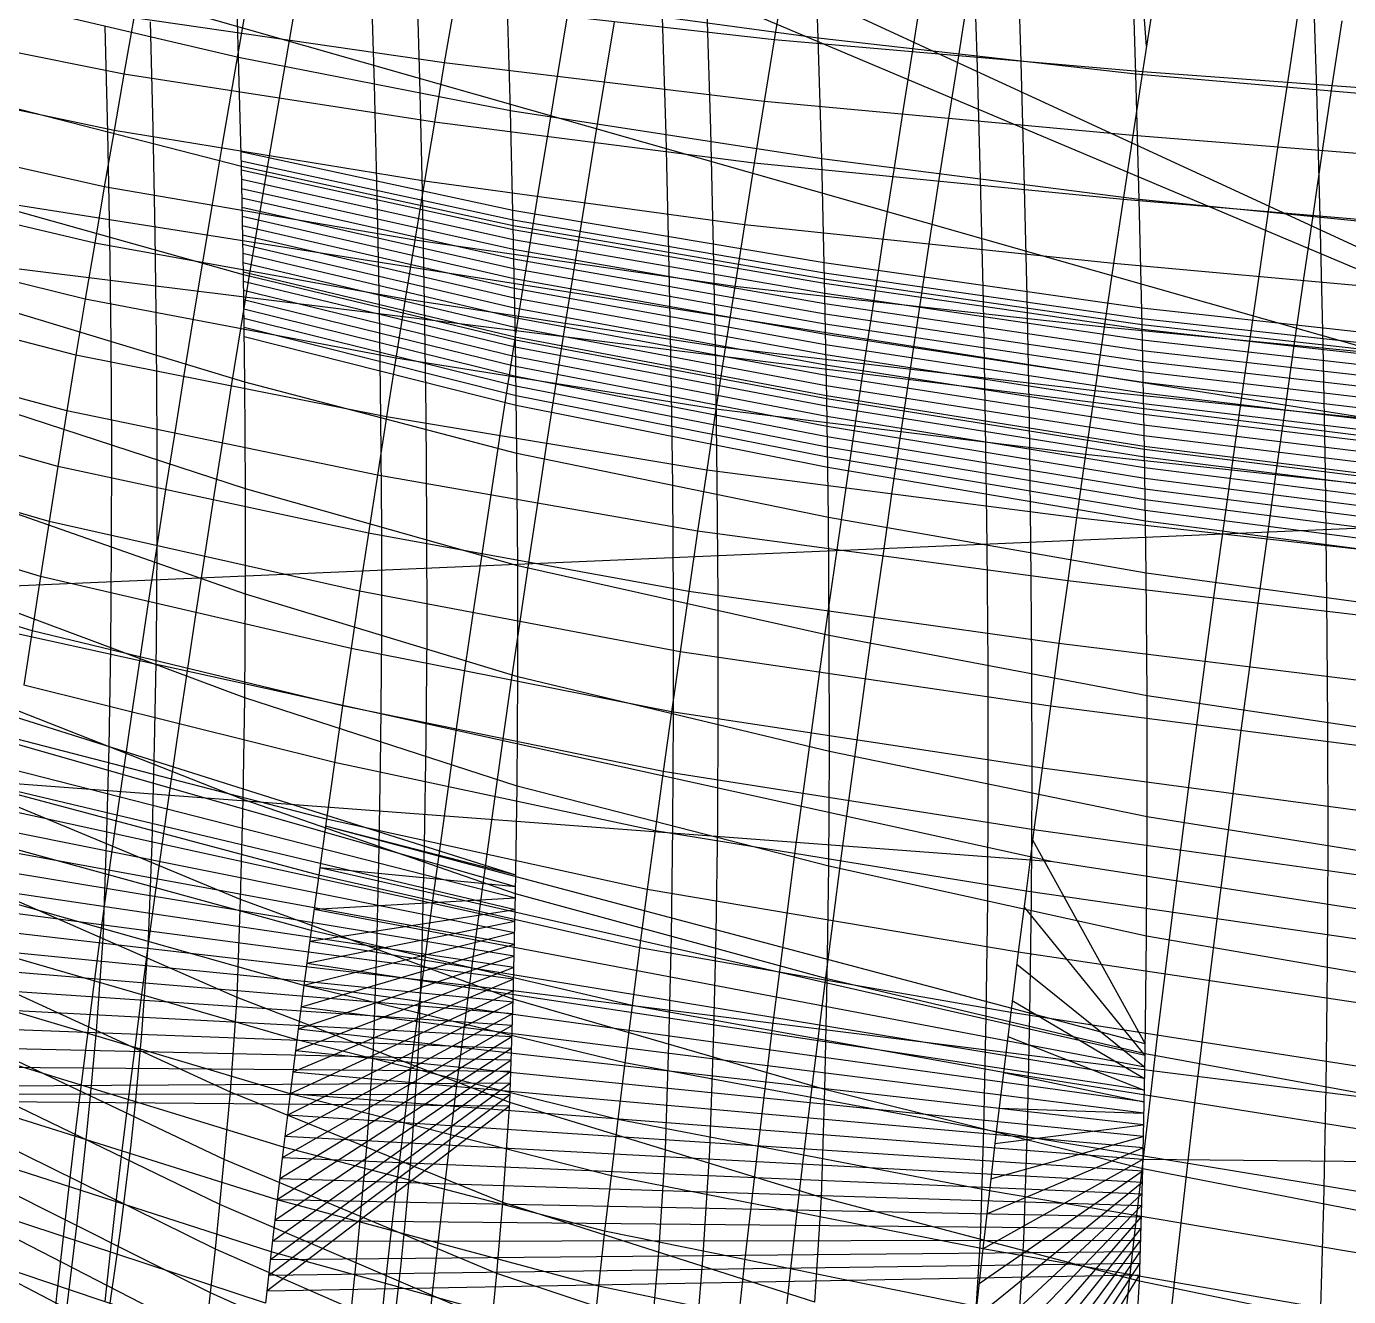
# Model space of a CAD drawing. Extents: x -530 to 530, y -2 to 255.
# Drawn here: x -463.1 to -403.9, y 117 to 173.8 of the extents above; entities that cross this region are included whole.
import ezdxf

# ---------------------------------------------------------------- set-up
doc = ezdxf.new("R2010")
doc.units = 0
doc.header["$MEASUREMENT"] = 0
doc.layers.add('default', color=7, linetype='Continuous')

msp = doc.modelspace()

# ---------------------------------------------------------------- linework, layer by layer
at = {"layer": 'default', "color": 8, "linetype": 'Continuous'}
for p, q in [((-378.597, 152.404, 428.049), (-520.613, 217.998, 317.927)), ((-378.597, 152.404, 428.049), (-507.502, 206.821, 289.104)), ((-378.597, 152.404, 428.049), (-523.575, 193.719, 319.002)), ((-378.597, 152.404, 428.049), (-507.12, 172.676, 291.938)), ((-378.597, 152.404, 428.049), (-526.377, 170.753, 320.019)), ((-378.597, 152.404, 428.049), (-511.91, 146.688, 292.165)), ((-417.13, 136.417, 292.854), (-485.35, 151.433, 252.334)), ((-417.13, 136.417, 292.854), (-465.454, 140.056, 224.606)), ((-273.215, 114.128, 431.391), (-417.13, 136.417, 292.854)), ((-378.373, 122.759, 260.312), (-441.275, 130.653, 196.394)), ((-378.373, 122.759, 260.312), (-413.104, 123.106, 168.603))]:
    msp.add_line(p, q, dxfattribs=at)
at = {"layer": 'default', "color": 4, "linetype": 'Continuous'}
for p, q in [((-412.94, 172.903, 133.088), (-413.869, 184.599, 162.963)), ((-418.569, 172.729, 173.582), (-418.746, 178.243, 172.97)), ((-445.46, 171.427, 202.183), (-445.608, 176.455, 201.664)), ((-452.957, 176.279, 168.774), (-453.411, 173.686, 168.563)), ((-422.92, 175.825, 138.151), (-423.369, 173.012, 137.875)), ((-438.819, 174.527, 153.071), (-439.271, 171.817, 152.83)), ((-406.144, 174.581, 123.632), (-406.583, 171.67, 123.326)), ((-457.391, 169.253, 216.811), (-457.508, 173.997, 216.348)), ((-432.444, 169.178, 188.094), (-432.596, 174.463, 187.538)), ((-453.411, 173.686, 168.563), (-453.86, 171.093, 168.357)), ((-423.369, 173.012, 137.875), (-423.815, 170.196, 137.603)), ((-418.415, 167.21, 174.172), (-418.569, 172.729, 173.582)), ((-439.271, 171.817, 152.83), (-439.717, 169.107, 152.594)), ((-406.583, 171.67, 123.326), (-407.019, 168.757, 123.024)), ((-453.86, 171.093, 168.357), (-454.303, 168.501, 168.156)), ((-445.337, 166.406, 202.681), (-445.46, 171.427, 202.183)), ((-423.815, 170.196, 137.603), (-424.256, 167.379, 137.338)), ((-457.303, 164.529, 217.25), (-457.391, 169.253, 216.811)), ((-439.717, 169.107, 152.594), (-440.159, 166.398, 152.363)), ((-432.316, 163.901, 188.627), (-432.444, 169.178, 188.094)), ((-407.019, 168.757, 123.024), (-407.45, 165.843, 122.729)), ((-454.303, 168.501, 168.156), (-454.741, 165.914, 167.959)), ((-424.256, 167.379, 137.338), (-424.691, 164.565, 137.077)), ((-418.286, 161.7, 174.736), (-418.415, 167.21, 174.172)), ((-445.242, 161.407, 203.154), (-445.337, 166.406, 202.681)), ((-440.159, 166.398, 152.363), (-440.595, 163.694, 152.138)), ((-454.741, 165.914, 167.959), (-455.172, 163.33, 167.768)), ((-407.45, 165.843, 122.729), (-407.875, 162.931, 122.44)), ((-427.366, 163.207, 179.852), (-441.294, 165.557, 193.63)), ((-427.358, 162.75, 179.895), (-441.287, 165.121, 193.671)), ((-457.242, 159.839, 217.666), (-457.303, 164.529, 217.25)), ((-427.35, 162.293, 179.939), (-441.279, 164.684, 193.712)), ((-424.691, 164.565, 137.077), (-425.121, 161.755, 136.823)), ((-427.342, 161.835, 179.983), (-441.271, 164.247, 193.753)), ((-432.217, 158.648, 189.131), (-432.316, 163.901, 188.627)), ((-455.172, 163.33, 167.768), (-455.597, 160.752, 167.582)), ((-427.334, 161.378, 180.026), (-441.263, 163.811, 193.794)), ((-427.326, 160.92, 180.07), (-441.256, 163.374, 193.835)), ((-440.595, 163.694, 152.138), (-441.023, 160.994, 151.919)), ((-427.318, 160.463, 180.113), (-441.248, 162.937, 193.876)), ((-407.875, 162.931, 122.44), (-408.295, 160.024, 122.157)), ((-427.31, 160.005, 180.157), (-441.24, 162.501, 193.917)), ((-427.302, 159.548, 180.201), (-441.232, 162.064, 193.958)), ((-427.294, 159.091, 180.244), (-441.225, 161.628, 193.999)), ((-425.121, 161.755, 136.823), (-425.544, 158.948, 136.576)), ((-418.184, 156.214, 175.27), (-418.286, 161.7, 174.736)), ((-445.176, 156.445, 203.6), (-445.242, 161.407, 203.154)), ((-441.023, 160.994, 151.919), (-441.447, 158.299, 151.705)), ((-427.286, 158.633, 180.288), (-441.217, 161.191, 194.041)), ((-396.966, 159.403, 152.696), (-413.154, 161.187, 165.556)), ((-455.597, 160.752, 167.582), (-456.015, 158.183, 167.402)), ((-427.279, 158.176, 180.332), (-441.209, 160.754, 194.082)), ((-427.271, 157.718, 180.375), (-441.201, 160.318, 194.123)), ((-396.958, 158.91, 152.744), (-413.146, 160.711, 165.602)), ((-457.206, 155.192, 218.06), (-457.242, 159.839, 217.666)), ((-427.263, 157.261, 180.419), (-441.194, 159.881, 194.164)), ((-396.95, 158.416, 152.792), (-413.138, 160.235, 165.648)), ((-396.942, 157.923, 152.84), (-413.13, 159.759, 165.694)), ((-408.295, 160.024, 122.157), (-408.708, 157.121, 121.881)), ((-427.255, 156.803, 180.462), (-441.186, 159.444, 194.205)), ((-396.934, 157.43, 152.888), (-413.122, 159.282, 165.74)), ((-427.247, 156.346, 180.506), (-441.178, 159.008, 194.246)), ((-427.239, 155.889, 180.55), (-441.171, 158.571, 194.287)), ((-432.148, 153.432, 189.606), (-432.217, 158.648, 189.131)), ((-425.544, 158.948, 136.576), (-425.961, 156.148, 136.334)), ((-396.926, 156.937, 152.936), (-413.114, 158.806, 165.786)), ((-456.015, 158.183, 167.402), (-456.426, 155.623, 167.228)), ((-441.447, 158.299, 151.705), (-441.863, 155.614, 151.498)), ((-427.231, 155.431, 180.593), (-441.163, 158.135, 194.328)), ((-396.918, 156.443, 152.984), (-413.105, 158.33, 165.832)), ((-427.223, 154.974, 180.637), (-441.155, 157.698, 194.369)), ((-396.91, 155.95, 153.032), (-413.097, 157.853, 165.878)), ((-396.902, 155.457, 153.081), (-413.089, 157.377, 165.924)), ((-427.215, 154.516, 180.68), (-441.147, 157.261, 194.41)), ((-427.207, 154.059, 180.724), (-441.14, 156.825, 194.451)), ((-396.894, 154.963, 153.129), (-413.081, 156.901, 165.97)), ((-408.708, 157.121, 121.881), (-409.116, 154.224, 121.612)), ((-445.141, 151.527, 204.016), (-445.176, 156.445, 203.6)), ((-418.113, 150.766, 175.771), (-418.184, 156.214, 175.27)), ((-396.886, 154.47, 153.177), (-413.073, 156.424, 166.016)), ((-456.426, 155.623, 167.228), (-456.83, 153.073, 167.06)), ((-441.863, 155.614, 151.498), (-442.272, 152.938, 151.297)), ((-425.961, 156.148, 136.334), (-426.372, 153.358, 136.1)), ((-396.878, 153.977, 153.225), (-413.065, 155.948, 166.062)), ((-457.209, 150.599, 218.419), (-457.206, 155.192, 218.06)), ((-396.87, 153.483, 153.273), (-413.057, 155.472, 166.108)), ((-396.862, 152.99, 153.321), (-413.049, 154.995, 166.153)), ((-396.854, 152.497, 153.369), (-413.041, 154.519, 166.199)), ((-396.846, 152.003, 153.417), (-413.033, 154.043, 166.245)), ((-409.116, 154.224, 121.612), (-409.517, 151.338, 121.35)), ((-432.109, 148.263, 190.049), (-432.148, 153.432, 189.606)), ((-426.372, 153.358, 136.1), (-426.775, 150.578, 135.872)), ((-396.838, 151.51, 153.465), (-413.025, 153.567, 166.291)), ((-456.83, 153.073, 167.06), (-457.225, 150.536, 166.898)), ((-442.272, 152.938, 151.297), (-442.674, 150.273, 151.103)), ((-396.83, 151.017, 153.513), (-413.017, 153.09, 166.337)), ((-396.822, 150.524, 153.562), (-413.008, 152.614, 166.383)), ((-396.814, 150.03, 153.61), (-413, 152.138, 166.429)), ((-445.134, 146.667, 204.405), (-445.141, 151.527, 204.016)), ((-396.806, 149.537, 153.658), (-412.992, 151.661, 166.475)), ((-409.517, 151.338, 121.35), (-409.911, 148.462, 121.096)), ((-457.225, 150.536, 166.898), (-457.613, 148.014, 166.743)), ((-457.247, 146.072, 218.747), (-457.209, 150.599, 218.419)), ((-442.674, 150.273, 151.103), (-443.067, 147.622, 150.916)), ((-426.775, 150.578, 135.872), (-427.172, 147.808, 135.652)), ((-418.072, 145.368, 176.237), (-418.113, 150.766, 175.771)), ((-457.613, 148.014, 166.743), (-457.992, 145.503, 166.594)), ((-432.105, 143.154, 190.455), (-432.109, 148.263, 190.049)), ((-409.911, 148.462, 121.096), (-410.299, 145.596, 120.85)), ((-443.067, 147.622, 150.916), (-443.453, 144.986, 150.736)), ((-427.172, 147.808, 135.652), (-427.559, 145.054, 135.44)), ((-445.17, 141.875, 204.754), (-445.134, 146.667, 204.405)), ((-457.322, 141.618, 219.041), (-457.247, 146.072, 218.747)), ((-410.299, 145.596, 120.85), (-410.677, 142.747, 120.613)), ((-457.992, 145.503, 166.594), (-458.36, 143.01, 166.453)), ((-443.453, 144.986, 150.736), (-443.83, 142.362, 150.563)), ((-427.559, 145.054, 135.44), (-427.94, 142.314, 135.235)), ((-418.066, 140.033, 176.664), (-418.072, 145.368, 176.237)), ((-458.36, 143.01, 166.453), (-458.719, 140.535, 166.319)), ((-432.131, 138.118, 190.828), (-432.105, 143.154, 190.455)), ((-410.677, 142.747, 120.613), (-411.049, 139.913, 120.383)), ((-443.83, 142.362, 150.563), (-444.196, 139.756, 150.399)), ((-427.94, 142.314, 135.235), (-428.312, 139.588, 135.038)), ((-457.436, 137.247, 219.299), (-457.322, 141.618, 219.041)), ((-445.242, 137.162, 205.064), (-445.17, 141.875, 204.754)), ((-458.719, 140.535, 166.319), (-459.07, 138.081, 166.192)), ((-444.196, 139.756, 150.399), (-444.554, 137.17, 150.243)), ((-418.096, 134.773, 177.048), (-418.066, 140.033, 176.664)), ((-411.049, 139.913, 120.383), (-411.412, 137.093, 120.162)), ((-428.312, 139.588, 135.038), (-428.673, 136.881, 134.851)), ((-459.07, 138.081, 166.192), (-459.41, 135.644, 166.074)), ((-441.161, 135.824, 196.086), (-449.679, 138.015, 160.43)), ((-432.202, 133.164, 191.154), (-432.131, 138.118, 190.828)), ((-457.602, 132.93, 219.535), (-457.436, 137.247, 219.299)), ((-418.039, 137.398, 129.963), (-413.001, 128.277, 168.304)), ((-445.354, 132.536, 205.336), (-445.242, 137.162, 205.064)), ((-444.554, 137.17, 150.243), (-444.902, 134.605, 150.095)), ((-428.673, 136.881, 134.851), (-429.025, 134.194, 134.672)), ((-411.412, 137.093, 120.162), (-411.765, 134.292, 119.952)), ((-441.169, 135.307, 196.12), (-449.935, 136.149, 160.331)), ((-459.41, 135.644, 166.074), (-459.739, 133.229, 165.963)), ((-441.178, 134.79, 196.152), (-450.191, 134.282, 160.232)), ((-444.902, 134.605, 150.095), (-445.24, 132.059, 149.955)), ((-418.425, 134.386, 129.751), (-413.014, 127.76, 168.332)), ((-418.158, 129.599, 177.393), (-418.096, 134.773, 177.048)), ((-411.765, 134.292, 119.952), (-412.11, 131.513, 119.751)), ((-441.202, 133.756, 196.213), (-450.515, 131.873, 160.111)), ((-441.19, 134.273, 196.183), (-450.384, 132.857, 160.159)), ((-429.025, 134.194, 134.672), (-429.369, 131.529, 134.502)), ((-459.739, 133.229, 165.963), (-460.058, 130.836, 165.86)), ((-441.215, 133.239, 196.243), (-450.645, 130.889, 160.063)), ((-432.312, 128.301, 191.437), (-432.202, 133.164, 191.154)), ((-457.898, 128.725, 219.624), (-457.602, 132.93, 219.535)), ((-441.227, 132.722, 196.273), (-450.772, 129.915, 160.018)), ((-445.522, 127.968, 205.581), (-445.354, 132.536, 205.336)), ((-441.239, 132.205, 196.303), (-450.898, 128.941, 159.974)), ((-445.24, 132.059, 149.955), (-445.568, 129.535, 149.824)), ((-441.251, 131.687, 196.334), (-451.022, 127.972, 159.931)), ((-429.369, 131.529, 134.502), (-429.703, 128.883, 134.342)), ((-418.75, 131.837, 129.574), (-413.026, 127.243, 168.359)), ((-412.11, 131.513, 119.751), (-412.445, 128.756, 119.559)), ((-460.058, 130.836, 165.86), (-460.364, 128.467, 165.766)), ((-441.263, 131.17, 196.364), (-451.143, 127.008, 159.891)), ((-441.275, 130.653, 196.394), (-451.265, 126.044, 159.85)), ((-418.953, 130.217, 129.466), (-413.039, 126.726, 168.387)), ((-441.305, 129.619, 196.449), (-451.498, 124.136, 159.776)), ((-441.288, 130.136, 196.423), (-451.381, 125.09, 159.813)), ((-418.266, 124.52, 177.685), (-418.158, 129.599, 177.393)), ((-441.322, 129.103, 196.475), (-451.612, 123.187, 159.741)), ((-445.568, 129.535, 149.824), (-445.885, 127.035, 149.702)), ((-460.364, 128.467, 165.766), (-460.658, 126.123, 165.681)), ((-458.171, 125.76, 219.637), (-457.898, 128.725, 219.624)), ((-441.339, 128.586, 196.501), (-451.724, 122.245, 159.708)), ((-429.703, 128.883, 134.342), (-430.025, 126.26, 134.191)), ((-419.151, 128.604, 129.363), (-413.051, 126.209, 168.414)), ((-412.445, 128.756, 119.559), (-412.771, 126.019, 119.377)), ((-441.356, 128.069, 196.527), (-451.837, 121.302, 159.674)), ((-445.821, 123.519, 205.664), (-445.522, 127.968, 205.581)), ((-432.479, 123.5, 191.69), (-432.312, 128.301, 191.437)), ((-441.373, 127.552, 196.553), (-451.943, 120.371, 159.645)), ((-441.39, 127.035, 196.579), (-452.05, 119.439, 159.616)), ((-445.885, 127.035, 149.702), (-446.19, 124.559, 149.59)), ((-419.348, 126.996, 129.261), (-413.064, 125.692, 168.442)), ((-460.658, 126.123, 165.681), (-460.942, 123.806, 165.605)), ((-441.424, 126.001, 196.63), (-452.22, 117.917, 159.573)), ((-441.407, 126.518, 196.604), (-452.143, 118.621, 159.592)), ((-430.025, 126.26, 134.191), (-430.338, 123.663, 134.05)), ((-412.771, 126.019, 119.377), (-413.086, 123.306, 119.206)), ((-458.379, 123.783, 219.635), (-458.171, 125.76, 219.637)), ((-441.447, 125.485, 196.651), (-452.298, 117.213, 159.554)), ((-419.538, 125.402, 129.166), (-413.076, 125.175, 168.469)), ((-446.19, 124.559, 149.59), (-446.482, 122.11, 149.488)), ((-419.727, 123.814, 129.072), (-413.089, 124.658, 168.497)), ((-418.433, 119.506, 177.943), (-418.266, 124.52, 177.685)), ((-460.942, 123.806, 165.605), (-461.212, 121.513, 165.538)), ((-458.615, 121.832, 219.609), (-458.379, 123.783, 219.635)), ((-430.338, 123.663, 134.05), (-430.639, 121.091, 133.919)), ((-419.911, 122.236, 128.983), (-413.101, 124.141, 168.524)), ((-446.096, 120.381, 205.667), (-445.821, 123.519, 205.664)), ((-432.776, 118.824, 191.766), (-432.479, 123.5, 191.69)), ((-420.267, 119.108, 128.815), (-413.126, 123.107, 168.579)), ((-420.09, 120.67, 128.898), (-413.114, 123.624, 168.552)), ((-413.086, 123.306, 119.206), (-413.392, 120.62, 119.046)), ((-420.437, 117.563, 128.739), (-413.139, 122.59, 168.607)), ((-446.482, 122.11, 149.488), (-446.765, 119.689, 149.396)), ((-420.605, 116.025, 128.666), (-413.151, 122.073, 168.634)), ((-461.212, 121.513, 165.538), (-461.468, 119.25, 165.482)), ((-458.856, 119.91, 219.577), (-458.615, 121.832, 219.609)), ((-420.768, 114.498, 128.596), (-413.164, 121.556, 168.662)), ((-430.639, 121.091, 133.919), (-430.927, 118.547, 133.8)), ((-420.926, 112.984, 128.531), (-413.176, 121.038, 168.689)), ((-446.307, 118.287, 205.656), (-446.096, 120.381, 205.667)), ((-421.082, 111.475, 128.47), (-413.189, 120.521, 168.717)), ((-413.392, 120.62, 119.046), (-413.685, 117.959, 118.898)), ((-459.112, 118.022, 219.531), (-458.856, 119.91, 219.577)), ((-446.765, 119.689, 149.396), (-447.033, 117.293, 149.314)), ((-421.229, 109.986, 128.415), (-413.201, 120.004, 168.744)), ((-418.727, 114.623, 178.01), (-418.433, 119.506, 177.943)), ((-461.468, 119.25, 165.482), (-461.713, 117.014, 165.436)), ((-421.515, 107.032, 128.316), (-413.226, 118.97, 168.799)), ((-421.375, 108.503, 128.364), (-413.214, 119.487, 168.772)), ((-433.051, 115.525, 191.758), (-432.776, 118.824, 191.766)), ((-430.927, 118.547, 133.8), (-431.205, 116.031, 133.691)), ((-421.647, 105.607, 128.276), (-413.239, 118.453, 168.827)), ((-459.386, 116.166, 219.469), (-459.112, 118.022, 219.531)), ((-446.546, 116.222, 205.62), (-446.307, 118.287, 205.656)), ((-421.774, 104.204, 128.238), (-413.251, 117.936, 168.854)), ((-413.685, 117.959, 118.898), (-413.967, 115.327, 118.761)), ((-447.033, 117.293, 149.314), (-447.288, 114.929, 149.244)), ((-461.713, 117.014, 165.436), (-461.942, 114.807, 165.4))]:
    msp.add_line(p, q, dxfattribs=at)
at = {"layer": 'default', "color": 3, "linetype": 'Continuous'}
for p, q in [((-427.632, 173.26, 178.806), (-427.808, 178.646, 178.213)), ((-453.565, 172.398, 207.834), (-453.709, 177.277, 207.335)), ((-413.422, 171.655, 164.451), (-413.6, 177.263, 163.823)), ((-453.565, 172.398, 207.834), (-465.515, 175.182, 221.797)), ((-441.404, 170.007, 193.184), (-441.555, 175.153, 192.648)), ((-427.632, 173.26, 178.806), (-441.555, 175.153, 192.648)), ((-427.478, 167.869, 179.378), (-427.632, 173.26, 178.806)), ((-413.422, 171.655, 164.451), (-427.632, 173.26, 178.806)), ((-453.444, 167.528, 208.313), (-453.565, 172.398, 207.834)), ((-441.404, 170.007, 193.184), (-453.565, 172.398, 207.834)), ((-413.267, 166.041, 165.055), (-413.422, 171.655, 164.451)), ((-397.231, 170.243, 151.536), (-413.422, 171.655, 164.451)), ((-453.444, 167.528, 208.313), (-465.402, 170.597, 222.239)), ((-441.277, 164.871, 193.698), (-441.404, 170.007, 193.184)), ((-427.478, 167.869, 179.378), (-441.404, 170.007, 193.184)), ((-453.352, 162.681, 208.767), (-453.444, 167.528, 208.313)), ((-441.277, 164.871, 193.698), (-453.444, 167.528, 208.313)), ((-427.349, 162.488, 179.925), (-427.478, 167.869, 179.378)), ((-413.267, 166.041, 165.055), (-427.478, 167.869, 179.378)), ((-453.352, 162.681, 208.767), (-465.316, 166.033, 222.661)), ((-413.137, 160.439, 165.633), (-413.267, 166.041, 165.055)), ((-397.078, 164.43, 152.17), (-413.267, 166.041, 165.055)), ((-441.179, 159.758, 194.186), (-441.277, 164.871, 193.698)), ((-427.349, 162.488, 179.925), (-441.277, 164.871, 193.698)), ((-453.289, 157.87, 209.196), (-453.352, 162.681, 208.767)), ((-441.179, 159.758, 194.186), (-453.352, 162.681, 208.767)), ((-427.248, 157.132, 180.443), (-427.349, 162.488, 179.925)), ((-413.137, 160.439, 165.633), (-427.349, 162.488, 179.925)), ((-453.289, 157.87, 209.196), (-465.259, 161.503, 223.059)), ((-413.034, 154.862, 166.179), (-413.137, 160.439, 165.633)), ((-396.949, 158.627, 152.777), (-413.137, 160.439, 165.633)), ((-441.111, 154.684, 194.645), (-441.179, 159.758, 194.186)), ((-427.248, 157.132, 180.443), (-441.179, 159.758, 194.186)), ((-453.256, 153.106, 209.597), (-453.289, 157.87, 209.196)), ((-441.111, 154.684, 194.645), (-453.289, 157.87, 209.196)), ((-453.256, 153.106, 209.597), (-465.231, 157.017, 223.432)), ((-427.177, 151.816, 180.929), (-427.248, 157.132, 180.443)), ((-413.034, 154.862, 166.179), (-427.248, 157.132, 180.443)), ((-441.073, 149.658, 195.073), (-441.111, 154.684, 194.645)), ((-427.177, 151.816, 180.929), (-441.111, 154.684, 194.645)), ((-412.961, 149.326, 166.691), (-413.034, 154.862, 166.179)), ((-396.848, 152.852, 153.348), (-413.034, 154.862, 166.179)), ((-453.256, 148.399, 209.966), (-453.256, 153.106, 209.597)), ((-441.073, 149.658, 195.073), (-453.256, 153.106, 209.597)), ((-453.256, 148.399, 209.966), (-465.236, 152.585, 223.778)), ((-427.137, 146.55, 181.382), (-427.177, 151.816, 180.929)), ((-412.961, 149.326, 166.691), (-427.177, 151.816, 180.929)), ((-441.07, 144.693, 195.467), (-441.073, 149.658, 195.073)), ((-427.137, 146.55, 181.382), (-441.073, 149.658, 195.073)), ((-412.92, 143.843, 167.166), (-412.961, 149.326, 166.691)), ((-396.776, 147.118, 153.883), (-412.961, 149.326, 166.691)), ((-453.292, 143.762, 210.302), (-465.275, 148.219, 224.093)), ((-453.292, 143.762, 210.302), (-453.256, 148.399, 209.966)), ((-441.07, 144.693, 195.467), (-453.256, 148.399, 209.966)), ((-441.161, 135.824, 196.086), (-475.216, 146.574, 192.63)), ((-427.132, 141.348, 181.797), (-427.137, 146.55, 181.382)), ((-412.92, 143.843, 167.166), (-427.137, 146.55, 181.382)), ((-441.169, 135.307, 196.12), (-475.442, 145.092, 192.567)), ((-441.103, 139.801, 195.824), (-441.07, 144.693, 195.467)), ((-427.132, 141.348, 181.797), (-441.07, 144.693, 195.467)), ((-453.366, 139.202, 210.602), (-465.351, 143.927, 224.376)), ((-453.366, 139.202, 210.602), (-453.292, 143.762, 210.302)), ((-441.103, 139.801, 195.824), (-453.292, 143.762, 210.302)), ((-412.912, 138.426, 167.6), (-412.92, 143.843, 167.166)), ((-396.734, 141.439, 154.379), (-412.92, 143.843, 167.166)), ((-441.178, 134.79, 196.152), (-475.668, 143.611, 192.503)), ((-441.19, 134.273, 196.183), (-475.834, 142.49, 192.459)), ((-441.202, 133.756, 196.213), (-476.001, 141.369, 192.414)), ((-427.162, 136.223, 182.17), (-427.132, 141.348, 181.797)), ((-412.912, 138.426, 167.6), (-427.132, 141.348, 181.797)), ((-441.215, 133.239, 196.243), (-476.163, 140.257, 192.373)), ((-453.478, 134.731, 210.865), (-465.463, 139.717, 224.626)), ((-441.174, 134.991, 196.141), (-441.103, 139.801, 195.824)), ((-427.162, 136.223, 182.17), (-441.103, 139.801, 195.824)), ((-441.227, 132.722, 196.273), (-476.324, 139.146, 192.332)), ((-453.478, 134.731, 210.865), (-453.366, 139.202, 210.602)), ((-441.174, 134.991, 196.141), (-453.366, 139.202, 210.602)), ((-412.94, 133.088, 167.99), (-412.912, 138.426, 167.6)), ((-396.726, 135.828, 154.83), (-412.912, 138.426, 167.6)), ((-441.239, 132.205, 196.303), (-476.48, 138.045, 192.294)), ((-413.001, 128.277, 168.304), (-449.679, 138.015, 160.43)), ((-441.251, 131.687, 196.334), (-476.636, 136.945, 192.256)), ((-413.008, 127.76, 168.337), (-449.935, 136.149, 160.331)), ((-427.231, 131.183, 182.501), (-427.162, 136.223, 182.17)), ((-412.94, 133.088, 167.99), (-427.162, 136.223, 182.17)), ((-441.263, 131.17, 196.364), (-476.787, 135.856, 192.222)), ((-453.631, 130.359, 211.087), (-465.616, 135.601, 224.839)), ((-441.284, 130.273, 196.416), (-441.174, 134.991, 196.141)), ((-427.231, 131.183, 182.501), (-441.174, 134.991, 196.141)), ((-441.275, 130.653, 196.394), (-476.937, 134.767, 192.188)), ((-453.631, 130.359, 211.087), (-453.478, 134.731, 210.865)), ((-441.284, 130.273, 196.416), (-453.478, 134.731, 210.865)), ((-413.019, 127.243, 168.367), (-450.191, 134.282, 160.232)), ((-441.288, 130.136, 196.423), (-477.081, 133.689, 192.158)), ((-441.305, 129.619, 196.449), (-477.226, 132.612, 192.128)), ((-413.029, 126.726, 168.396), (-450.384, 132.857, 160.159)), ((-413.007, 127.839, 168.333), (-412.94, 133.088, 167.99)), ((-396.753, 130.3, 155.233), (-412.94, 133.088, 167.99)), ((-441.322, 129.103, 196.475), (-477.365, 131.547, 192.101)), ((-453.932, 126.119, 211.18), (-465.914, 131.611, 224.938)), ((-413.04, 126.209, 168.426), (-450.515, 131.873, 160.111)), ((-413.051, 125.692, 168.456), (-450.645, 130.889, 160.063)), ((-427.339, 126.24, 182.786), (-427.231, 131.183, 182.501)), ((-413.007, 127.839, 168.333), (-427.231, 131.183, 182.501)), ((-441.339, 128.586, 196.501), (-477.503, 130.482, 192.074)), ((-453.932, 126.119, 211.18), (-453.631, 130.359, 211.087)), ((-441.436, 125.661, 196.647), (-453.631, 130.359, 211.087)), ((-441.436, 125.661, 196.647), (-441.284, 130.273, 196.416)), ((-427.339, 126.24, 182.786), (-441.284, 130.273, 196.416)), ((-413.061, 125.174, 168.485), (-450.772, 129.915, 160.018)), ((-441.356, 128.069, 196.527), (-477.636, 129.43, 192.052)), ((-441.373, 127.552, 196.553), (-477.768, 128.377, 192.029)), ((-454.21, 123.111, 211.195), (-466.187, 128.781, 224.963)), ((-413.072, 124.657, 168.515), (-450.898, 128.941, 159.974)), ((-413.082, 124.14, 168.544), (-451.022, 127.972, 159.931)), ((-413.112, 122.691, 168.627), (-413.007, 127.839, 168.333)), ((-396.818, 124.863, 155.586), (-413.007, 127.839, 168.333)), ((-441.39, 127.035, 196.579), (-477.893, 127.338, 192.011)), ((-454.404, 121.089, 211.2), (-466.379, 126.877, 224.975)), ((-413.093, 123.623, 168.574), (-451.143, 127.008, 159.891)), ((-441.424, 126.001, 196.63), (-478.048, 126.047, 191.989)), ((-441.407, 126.518, 196.604), (-478.019, 126.299, 191.993)), ((-454.21, 123.111, 211.195), (-453.932, 126.119, 211.18)), ((-441.739, 121.187, 196.736), (-453.932, 126.119, 211.18)), ((-413.104, 123.106, 168.603), (-451.265, 126.044, 159.85)), ((-427.49, 121.406, 183.022), (-427.339, 126.24, 182.786)), ((-413.112, 122.691, 168.627), (-427.339, 126.24, 182.786)), ((-441.447, 125.485, 196.651), (-478.078, 125.795, 191.986)), ((-441.739, 121.187, 196.736), (-441.436, 125.661, 196.647)), ((-427.49, 121.406, 183.022), (-441.436, 125.661, 196.647)), ((-454.607, 119.097, 211.195), (-466.578, 125.003, 224.978)), ((-413.115, 122.589, 168.632), (-451.381, 125.09, 159.813)), ((-413.13, 122.072, 168.656), (-451.498, 124.136, 159.776)), ((-454.82, 117.135, 211.18), (-466.788, 123.156, 224.972)), ((-454.404, 121.089, 211.2), (-454.21, 123.111, 211.195)), ((-442.019, 118.013, 196.742), (-454.21, 123.111, 211.195)), ((-413.145, 121.555, 168.681), (-451.612, 123.187, 159.741)), ((-413.259, 117.657, 168.868), (-413.112, 122.691, 168.627)), ((-396.92, 119.53, 155.886), (-413.112, 122.691, 168.627)), ((-413.16, 121.038, 168.706), (-451.724, 122.245, 159.708)), ((-455.043, 115.208, 211.154), (-467.006, 121.343, 224.956)), ((-413.175, 120.521, 168.731), (-451.837, 121.302, 159.674)), ((-427.791, 116.718, 183.102), (-427.49, 121.406, 183.022)), ((-413.259, 117.657, 168.868), (-427.49, 121.406, 183.022)), ((-454.607, 119.097, 211.195), (-454.404, 121.089, 211.2)), ((-442.215, 115.878, 196.74), (-454.404, 121.089, 211.2)), ((-442.019, 118.013, 196.742), (-441.739, 121.187, 196.736)), ((-427.791, 116.718, 183.102), (-441.739, 121.187, 196.736)), ((-413.191, 120.004, 168.755), (-451.943, 120.371, 159.645)), ((-455.277, 113.313, 211.117), (-467.236, 119.56, 224.931)), ((-454.82, 117.135, 211.18), (-454.607, 119.097, 211.195)), ((-442.42, 113.776, 196.728), (-454.607, 119.097, 211.195)), ((-413.221, 118.97, 168.805), (-452.143, 118.621, 159.592)), ((-413.206, 119.487, 168.78), (-452.05, 119.439, 159.616)), ((-413.236, 118.453, 168.83), (-452.22, 117.917, 159.573)), ((-413.251, 117.936, 168.854), (-452.298, 117.213, 159.554)), ((-442.215, 115.878, 196.74), (-442.019, 118.013, 196.742)), ((-428.071, 113.391, 183.096), (-442.019, 118.013, 196.742)), ((-455.043, 115.208, 211.154), (-454.82, 117.135, 211.18)), ((-442.635, 111.705, 196.703), (-454.82, 117.135, 211.18)), ((-413.557, 112.773, 168.938), (-413.259, 117.657, 168.868)), ((-397.064, 114.316, 156.13), (-413.259, 117.657, 168.868))]:
    msp.add_line(p, q, dxfattribs=at)
at = {"layer": 'default', "color": 7, "linetype": 'Continuous'}
for p, q in [((-420.527, 172.457, 171.628), (-420.704, 177.955, 171.018)), ((-405.326, 170.949, 157.993), (-405.503, 176.657, 157.349)), ((-450.856, 175.75, 170.736), (-451.307, 173.164, 170.527)), ((-447.484, 171.202, 200.509), (-447.632, 176.215, 199.991)), ((-420.916, 175.282, 140.409), (-421.363, 172.475, 140.135)), ((-436.76, 173.995, 155.183), (-437.209, 171.292, 154.943)), ((-434.441, 168.938, 186.281), (-434.593, 174.207, 185.727)), ((-404.211, 174.036, 126.028), (-404.648, 171.132, 125.724)), ((-459.423, 169.062, 215.276), (-459.54, 173.79, 214.815)), ((-451.307, 173.164, 170.527), (-451.753, 170.578, 170.322)), ((-421.363, 172.475, 140.135), (-421.806, 169.666, 139.866)), ((-420.373, 166.955, 172.216), (-420.527, 172.457, 171.628)), ((-447.361, 166.199, 201.006), (-447.484, 171.202, 200.509)), ((-437.209, 171.292, 154.943), (-437.653, 168.588, 154.709)), ((-404.648, 171.132, 125.724), (-405.081, 168.225, 125.425)), ((-451.753, 170.578, 170.322), (-452.194, 167.993, 170.123)), ((-405.172, 165.236, 158.613), (-405.326, 170.949, 157.993)), ((-421.806, 169.666, 139.866), (-422.244, 166.857, 139.602)), ((-459.334, 164.357, 215.714), (-459.423, 169.062, 215.276)), ((-434.313, 163.679, 186.812), (-434.441, 168.938, 186.281)), ((-437.653, 168.588, 154.709), (-438.092, 165.887, 154.481)), ((-405.081, 168.225, 125.425), (-405.509, 165.319, 125.132)), ((-452.194, 167.993, 170.123), (-452.629, 165.414, 169.928)), ((-422.244, 166.857, 139.602), (-422.677, 164.05, 139.344)), ((-420.243, 161.463, 172.779), (-420.373, 166.955, 172.216)), ((-447.266, 161.22, 201.477), (-447.361, 166.199, 201.006)), ((-438.092, 165.887, 154.481), (-438.525, 163.191, 154.257)), ((-452.629, 165.414, 169.928), (-453.057, 162.838, 169.739)), ((-405.509, 165.319, 125.132), (-405.932, 162.414, 124.845)), ((-405.043, 159.533, 159.205), (-405.172, 165.236, 158.613)), ((-459.274, 159.687, 216.127), (-459.334, 164.357, 215.714)), ((-422.677, 164.05, 139.344), (-423.104, 161.248, 139.092)), ((-434.214, 158.445, 187.314), (-434.313, 163.679, 186.812)), ((-453.057, 162.838, 169.739), (-453.48, 160.267, 169.555)), ((-438.525, 163.191, 154.257), (-438.952, 160.498, 154.04)), ((-405.932, 162.414, 124.845), (-406.35, 159.516, 124.564)), ((-447.2, 156.277, 201.921), (-447.266, 161.22, 201.477)), ((-423.104, 161.248, 139.092), (-423.525, 158.45, 138.847)), ((-420.141, 155.997, 173.311), (-420.243, 161.463, 172.779)), ((-438.952, 160.498, 154.04), (-439.373, 157.811, 153.828)), ((-453.48, 160.267, 169.555), (-453.896, 157.706, 169.377)), ((-459.243, 155.061, 216.515), (-459.274, 159.687, 216.127)), ((-406.35, 159.516, 124.564), (-406.761, 156.621, 124.291)), ((-404.941, 153.857, 159.764), (-405.043, 159.533, 159.205)), ((-434.144, 153.25, 187.787), (-434.214, 158.445, 187.314)), ((-423.525, 158.45, 138.847), (-423.94, 155.657, 138.607)), ((-453.896, 157.706, 169.377), (-454.304, 155.154, 169.204)), ((-439.373, 157.811, 153.828), (-439.786, 155.135, 153.623)), ((-447.164, 151.382, 202.335), (-447.2, 156.277, 201.921)), ((-406.761, 156.621, 124.291), (-407.166, 153.732, 124.024)), ((-423.94, 155.657, 138.607), (-424.348, 152.876, 138.375)), ((-420.069, 150.571, 173.81), (-420.141, 155.997, 173.311)), ((-459.246, 150.492, 216.872), (-459.243, 155.061, 216.515)), ((-454.304, 155.154, 169.204), (-454.705, 152.613, 169.037)), ((-439.786, 155.135, 153.623), (-440.193, 152.467, 153.423)), ((-404.869, 148.222, 160.287), (-404.941, 153.857, 159.764)), ((-434.105, 148.104, 188.228), (-434.144, 153.25, 187.787)), ((-407.166, 153.732, 124.024), (-407.565, 150.854, 123.765)), ((-424.348, 152.876, 138.375), (-424.748, 150.104, 138.149)), ((-454.705, 152.613, 169.037), (-455.098, 150.085, 168.877)), ((-440.193, 152.467, 153.423), (-440.592, 149.811, 153.231)), ((-447.163, 146.546, 202.717), (-447.164, 151.382, 202.335)), ((-407.565, 150.854, 123.765), (-407.956, 147.987, 123.513)), ((-459.284, 145.99, 217.198), (-459.246, 150.492, 216.872)), ((-420.028, 145.197, 174.274), (-420.069, 150.571, 173.81)), ((-455.098, 150.085, 168.877), (-455.483, 147.571, 168.723)), ((-440.592, 149.811, 153.231), (-440.983, 147.169, 153.046)), ((-424.748, 150.104, 138.149), (-425.142, 147.344, 137.931)), ((-434.101, 143.021, 188.632), (-434.105, 148.104, 188.228)), ((-407.956, 147.987, 123.513), (-408.341, 145.131, 123.269)), ((-404.827, 142.641, 160.773), (-404.869, 148.222, 160.287)), ((-455.483, 147.571, 168.723), (-455.859, 145.072, 168.576)), ((-425.142, 147.344, 137.931), (-425.527, 144.598, 137.721)), ((-440.983, 147.169, 153.046), (-441.366, 144.542, 152.867)), ((-447.198, 141.781, 203.063), (-447.163, 146.546, 202.717)), ((-459.358, 141.564, 217.489), (-459.284, 145.99, 217.198)), ((-455.859, 145.072, 168.576), (-456.225, 142.589, 168.437)), ((-420.022, 139.887, 174.699), (-420.028, 145.197, 174.274)), ((-408.341, 145.131, 123.269), (-408.717, 142.291, 123.034)), ((-441.366, 144.542, 152.867), (-441.74, 141.929, 152.696)), ((-425.527, 144.598, 137.721), (-425.905, 141.868, 137.518)), ((-456.225, 142.589, 168.437), (-456.582, 140.124, 168.305)), ((-434.132, 138.012, 188.997), (-434.101, 143.021, 188.632)), ((-404.819, 137.127, 161.215), (-404.827, 142.641, 160.773)), ((-408.717, 142.291, 123.034), (-409.087, 139.467, 122.806)), ((-459.471, 137.224, 217.745), (-459.358, 141.564, 217.489)), ((-447.27, 137.097, 203.371), (-447.198, 141.781, 203.063)), ((-441.74, 141.929, 152.696), (-442.104, 139.335, 152.534)), ((-425.905, 141.868, 137.518), (-426.274, 139.154, 137.323)), ((-456.582, 140.124, 168.305), (-456.929, 137.681, 168.179)), ((-420.051, 134.655, 175.08), (-420.022, 139.887, 174.699)), ((-442.104, 139.335, 152.534), (-442.459, 136.759, 152.38)), ((-426.274, 139.154, 137.323), (-426.633, 136.458, 137.138)), ((-409.087, 139.467, 122.806), (-409.447, 136.658, 122.587)), ((-434.203, 133.087, 189.321), (-434.132, 138.012, 188.997)), ((-456.929, 137.681, 168.179), (-457.266, 135.256, 168.062)), ((-459.623, 132.98, 217.963), (-459.471, 137.224, 217.745)), ((-447.381, 132.502, 203.641), (-447.27, 137.097, 203.371)), ((-442.459, 136.759, 152.38), (-442.805, 134.205, 152.233)), ((-409.447, 136.658, 122.587), (-409.798, 133.869, 122.379)), ((-404.847, 131.694, 161.612), (-404.819, 137.127, 161.215)), ((-426.633, 136.458, 137.138), (-426.983, 133.781, 136.961)), ((-457.266, 135.256, 168.062), (-457.593, 132.852, 167.952)), ((-420.119, 129.511, 175.417), (-420.051, 134.655, 175.08)), ((-442.805, 134.205, 152.233), (-443.141, 131.671, 152.095)), ((-426.983, 133.781, 136.961), (-427.324, 131.127, 136.793)), ((-409.798, 133.869, 122.379), (-410.14, 131.1, 122.18)), ((-459.923, 128.865, 218.059), (-459.623, 132.98, 217.963)), ((-457.593, 132.852, 167.952), (-457.909, 130.473, 167.851)), ((-434.311, 128.257, 189.601), (-434.203, 133.087, 189.321)), ((-447.533, 128.01, 203.867), (-447.381, 132.502, 203.641)), ((-443.141, 131.671, 152.095), (-443.466, 129.159, 151.966)), ((-404.912, 126.351, 161.959), (-404.847, 131.694, 161.612)), ((-427.324, 131.127, 136.793), (-427.655, 128.494, 136.634)), ((-410.14, 131.1, 122.18), (-410.473, 128.355, 121.99)), ((-457.909, 130.473, 167.851), (-458.213, 128.119, 167.758)), ((-443.466, 129.159, 151.966), (-443.78, 126.672, 151.845)), ((-420.226, 124.465, 175.706), (-420.119, 129.511, 175.417)), ((-460.199, 125.946, 218.079), (-459.923, 128.865, 218.059)), ((-427.655, 128.494, 136.634), (-427.976, 125.884, 136.485)), ((-458.213, 128.119, 167.758), (-458.504, 125.789, 167.675)), ((-447.835, 123.653, 203.958), (-447.533, 128.01, 203.867)), ((-434.463, 123.533, 189.835), (-434.311, 128.257, 189.601)), ((-410.473, 128.355, 121.99), (-410.796, 125.631, 121.811)), ((-443.78, 126.672, 151.845), (-444.082, 124.212, 151.735)), ((-405.016, 121.111, 162.257), (-404.912, 126.351, 161.959)), ((-460.391, 123.983, 218.087), (-460.199, 125.946, 218.079)), ((-458.504, 125.789, 167.675), (-458.785, 123.487, 167.599)), ((-427.976, 125.884, 136.485), (-428.285, 123.301, 136.346)), ((-410.796, 125.631, 121.811), (-411.109, 122.931, 121.642)), ((-420.374, 119.532, 175.945), (-420.226, 124.465, 175.706)), ((-460.592, 122.05, 218.087), (-460.391, 123.983, 218.087)), ((-448.114, 120.562, 203.969), (-447.835, 123.653, 203.958)), ((-444.082, 124.212, 151.735), (-444.372, 121.777, 151.634)), ((-458.785, 123.487, 167.599), (-459.052, 121.211, 167.534)), ((-434.765, 118.952, 189.919), (-434.463, 123.533, 189.835)), ((-428.285, 123.301, 136.346), (-428.583, 120.744, 136.217)), ((-411.109, 122.931, 121.642), (-411.412, 120.259, 121.483)), ((-460.804, 120.146, 218.076), (-460.592, 122.05, 218.087)), ((-444.372, 121.777, 151.634), (-444.652, 119.371, 151.543)), ((-459.052, 121.211, 167.534), (-459.306, 118.965, 167.479)), ((-428.583, 120.744, 136.217), (-428.869, 118.214, 136.1)), ((-405.162, 115.986, 162.499), (-405.016, 121.111, 162.257)), ((-461.025, 118.276, 218.055), (-460.804, 120.146, 218.076)), ((-448.31, 118.484, 203.97), (-448.114, 120.562, 203.969)), ((-411.412, 120.259, 121.483), (-411.703, 117.614, 121.336)), ((-420.674, 114.745, 176.02), (-420.374, 119.532, 175.945)), ((-459.306, 118.965, 167.479), (-459.547, 116.747, 167.433)), ((-444.652, 119.371, 151.543), (-444.917, 116.993, 151.463)), ((-435.045, 115.702, 189.919), (-434.765, 118.952, 189.919)), ((-448.513, 116.436, 203.961), (-448.31, 118.484, 203.97)), ((-461.256, 116.437, 218.024), (-461.025, 118.276, 218.055)), ((-428.869, 118.214, 136.1), (-429.145, 115.715, 135.992)), ((-411.703, 117.614, 121.336), (-411.982, 114.997, 121.202)), ((-444.917, 116.993, 151.463), (-445.169, 114.646, 151.394))]:
    msp.add_line(p, q, dxfattribs=at)
at = {"layer": 'default', "color": 5, "linetype": 'Continuous'}
for p, q in [((-429.157, 175.944, 147.556), (-429.609, 173.187, 147.297)), ((-443.911, 174.802, 163.068), (-444.362, 172.155, 162.844)), ((-429.609, 173.187, 147.297), (-443.911, 174.802, 163.068)), ((-412.674, 174.62, 133.262), (-413.117, 171.763, 132.973)), ((-458.698, 171.649, 178.021), (-470.555, 174.035, 194.181)), ((-458.252, 174.173, 178.21), (-458.698, 171.649, 178.021)), ((-444.362, 172.155, 162.844), (-458.252, 174.173, 178.21)), ((-429.609, 173.187, 147.297), (-430.056, 170.429, 147.043)), ((-413.117, 171.763, 132.973), (-429.609, 173.187, 147.297)), ((-444.362, 172.155, 162.844), (-444.808, 169.507, 162.624)), ((-430.056, 170.429, 147.043), (-444.362, 172.155, 162.844)), ((-459.139, 169.125, 177.836), (-470.99, 171.645, 194.022)), ((-458.698, 171.649, 178.021), (-459.139, 169.125, 177.836)), ((-444.808, 169.507, 162.624), (-458.698, 171.649, 178.021)), ((-413.117, 171.763, 132.973), (-413.556, 168.904, 132.688)), ((-396.179, 170.5, 118.476), (-413.117, 171.763, 132.973)), ((-430.056, 170.429, 147.043), (-430.498, 167.67, 146.795)), ((-413.556, 168.904, 132.688), (-430.056, 170.429, 147.043)), ((-459.575, 166.607, 177.656), (-471.42, 169.26, 193.868)), ((-444.808, 169.507, 162.624), (-445.249, 166.861, 162.409)), ((-430.498, 167.67, 146.795), (-444.808, 169.507, 162.624)), ((-459.139, 169.125, 177.836), (-459.575, 166.607, 177.656)), ((-445.249, 166.861, 162.409), (-459.139, 169.125, 177.836)), ((-413.556, 168.904, 132.688), (-413.989, 166.044, 132.409)), ((-396.607, 167.547, 118.162), (-413.556, 168.904, 132.688)), ((-430.498, 167.67, 146.795), (-430.935, 164.913, 146.552)), ((-413.989, 166.044, 132.409), (-430.498, 167.67, 146.795)), ((-460.003, 164.092, 177.482), (-471.843, 166.877, 193.718)), ((-445.249, 166.861, 162.409), (-445.684, 164.221, 162.2)), ((-430.935, 164.913, 146.552), (-445.249, 166.861, 162.409)), ((-459.575, 166.607, 177.656), (-460.003, 164.092, 177.482)), ((-445.684, 164.221, 162.2), (-459.575, 166.607, 177.656)), ((-413.989, 166.044, 132.409), (-414.418, 163.187, 132.137)), ((-397.029, 164.594, 117.854), (-413.989, 166.044, 132.409)), ((-460.426, 161.582, 177.312), (-472.261, 164.5, 193.573)), ((-430.935, 164.913, 146.552), (-431.367, 162.161, 146.314)), ((-414.418, 163.187, 132.137), (-430.935, 164.913, 146.552)), ((-460.003, 164.092, 177.482), (-460.426, 161.582, 177.312)), ((-446.112, 161.584, 161.997), (-460.003, 164.092, 177.482)), ((-445.684, 164.221, 162.2), (-446.112, 161.584, 161.997)), ((-431.367, 162.161, 146.314), (-445.684, 164.221, 162.2)), ((-414.418, 163.187, 132.137), (-414.841, 160.335, 131.87)), ((-397.446, 161.642, 117.553), (-414.418, 163.187, 132.137)), ((-460.842, 159.082, 177.147), (-472.671, 162.132, 193.433)), ((-431.367, 162.161, 146.314), (-431.792, 159.413, 146.083)), ((-414.841, 160.335, 131.87), (-431.367, 162.161, 146.314)), ((-460.426, 161.582, 177.312), (-460.842, 159.082, 177.147)), ((-446.534, 158.952, 161.798), (-460.426, 161.582, 177.312)), ((-446.112, 161.584, 161.997), (-446.534, 158.952, 161.798)), ((-431.792, 159.413, 146.083), (-446.112, 161.584, 161.997)), ((-414.841, 160.335, 131.87), (-415.258, 157.487, 131.611)), ((-397.858, 158.697, 117.259), (-414.841, 160.335, 131.87)), ((-461.25, 156.59, 176.988), (-473.074, 159.772, 193.297)), ((-431.792, 159.413, 146.083), (-432.211, 156.67, 145.858)), ((-415.258, 157.487, 131.611), (-431.792, 159.413, 146.083)), ((-460.842, 159.082, 177.147), (-461.25, 156.59, 176.988)), ((-446.95, 156.33, 161.606), (-460.842, 159.082, 177.147)), ((-446.534, 158.952, 161.798), (-446.95, 156.33, 161.606)), ((-432.211, 156.67, 145.858), (-446.534, 158.952, 161.798)), ((-461.652, 154.109, 176.835), (-473.471, 157.421, 193.166)), ((-415.258, 157.487, 131.611), (-415.669, 154.644, 131.357)), ((-398.264, 155.755, 116.972), (-415.258, 157.487, 131.611)), ((-461.25, 156.59, 176.988), (-461.652, 154.109, 176.835)), ((-447.358, 153.718, 161.42), (-461.25, 156.59, 176.988)), ((-446.95, 156.33, 161.606), (-447.358, 153.718, 161.42)), ((-432.623, 153.939, 145.639), (-446.95, 156.33, 161.606)), ((-432.211, 156.67, 145.858), (-432.623, 153.939, 145.639)), ((-415.669, 154.644, 131.357), (-432.211, 156.67, 145.858)), ((-462.044, 151.641, 176.688), (-473.858, 155.084, 193.042)), ((-415.669, 154.644, 131.357), (-416.073, 151.813, 131.111)), ((-398.664, 152.819, 116.691), (-415.669, 154.644, 131.357)), ((-461.652, 154.109, 176.835), (-462.044, 151.641, 176.688)), ((-447.759, 151.116, 161.24), (-461.652, 154.109, 176.835)), ((-432.623, 153.939, 145.639), (-433.027, 151.216, 145.427)), ((-416.073, 151.813, 131.111), (-432.623, 153.939, 145.639)), ((-447.358, 153.718, 161.42), (-447.759, 151.116, 161.24)), ((-433.027, 151.216, 145.427), (-447.358, 153.718, 161.42)), ((-462.429, 149.187, 176.546), (-474.238, 152.759, 192.922)), ((-462.044, 151.641, 176.688), (-462.429, 149.187, 176.546)), ((-448.151, 148.529, 161.067), (-462.044, 151.641, 176.688)), ((-416.073, 151.813, 131.111), (-416.47, 148.992, 130.872)), ((-399.057, 149.896, 116.419), (-416.073, 151.813, 131.111)), ((-447.759, 151.116, 161.24), (-448.151, 148.529, 161.067)), ((-433.425, 148.505, 145.222), (-447.759, 151.116, 161.24)), ((-433.027, 151.216, 145.427), (-433.425, 148.505, 145.222)), ((-416.47, 148.992, 130.872), (-433.027, 151.216, 145.427)), ((-462.806, 146.746, 176.411), (-474.61, 150.447, 192.808)), ((-462.429, 149.187, 176.546), (-462.806, 146.746, 176.411)), ((-448.536, 145.956, 160.901), (-462.429, 149.187, 176.546)), ((-448.151, 148.529, 161.067), (-448.536, 145.956, 160.901)), ((-433.814, 145.809, 145.025), (-448.151, 148.529, 161.067)), ((-433.425, 148.505, 145.222), (-433.814, 145.809, 145.025)), ((-416.86, 146.182, 130.64), (-433.425, 148.505, 145.222)), ((-416.47, 148.992, 130.872), (-416.86, 146.182, 130.64)), ((-399.443, 146.982, 116.154), (-416.47, 148.992, 130.872)), ((-462.806, 146.746, 176.411), (-463.172, 144.323, 176.284)), ((-448.912, 143.397, 160.741), (-462.806, 146.746, 176.411)), ((-416.86, 146.182, 130.64), (-417.241, 143.388, 130.417)), ((-399.823, 144.08, 115.897), (-416.86, 146.182, 130.64)), ((-448.536, 145.956, 160.901), (-448.912, 143.397, 160.741)), ((-434.195, 143.128, 144.834), (-448.536, 145.956, 160.901)), ((-433.814, 145.809, 145.025), (-434.195, 143.128, 144.834)), ((-417.241, 143.388, 130.417), (-433.814, 145.809, 145.025)), ((-449.278, 140.856, 160.59), (-463.172, 144.323, 176.284)), ((-448.912, 143.397, 160.741), (-449.278, 140.856, 160.59)), ((-434.568, 140.461, 144.651), (-448.912, 143.397, 160.741)), ((-417.241, 143.388, 130.417), (-417.615, 140.609, 130.202)), ((-400.194, 141.194, 115.65), (-417.241, 143.388, 130.417)), ((-434.195, 143.128, 144.834), (-434.568, 140.461, 144.651)), ((-417.615, 140.609, 130.202), (-434.195, 143.128, 144.834)), ((-449.634, 138.333, 160.447), (-463.529, 141.916, 176.163)), ((-449.278, 140.856, 160.59), (-449.634, 138.333, 160.447)), ((-434.931, 137.814, 144.478), (-449.278, 140.856, 160.59)), ((-434.568, 140.461, 144.651), (-434.931, 137.814, 144.478)), ((-417.981, 137.846, 129.995), (-434.568, 140.461, 144.651)), ((-417.615, 140.609, 130.202), (-417.981, 137.846, 129.995)), ((-400.558, 138.324, 115.41), (-417.615, 140.609, 130.202)), ((-449.982, 135.831, 160.31), (-463.876, 139.53, 176.048)), ((-449.634, 138.333, 160.447), (-449.982, 135.831, 160.31)), ((-435.284, 135.184, 144.313), (-449.634, 138.333, 160.447)), ((-417.981, 137.846, 129.995), (-418.336, 135.102, 129.798)), ((-400.914, 135.47, 115.18), (-417.981, 137.846, 129.995)), ((-434.931, 137.814, 144.478), (-435.284, 135.184, 144.313)), ((-418.336, 135.102, 129.798), (-434.931, 137.814, 144.478)), ((-450.319, 133.349, 160.182), (-464.214, 137.163, 175.941)), ((-449.982, 135.831, 160.31), (-450.319, 133.349, 160.182)), ((-435.629, 132.578, 144.155), (-449.982, 135.831, 160.31)), ((-435.284, 135.184, 144.313), (-435.629, 132.578, 144.155)), ((-418.683, 132.378, 129.61), (-435.284, 135.184, 144.313)), ((-418.336, 135.102, 129.798), (-418.683, 132.378, 129.61)), ((-401.26, 132.637, 114.96), (-418.336, 135.102, 129.798)), ((-450.645, 130.889, 160.063), (-464.541, 134.816, 175.842)), ((-450.319, 133.349, 160.182), (-450.645, 130.889, 160.063)), ((-435.963, 129.992, 144.007), (-450.319, 133.349, 160.182)), ((-435.629, 132.578, 144.155), (-435.963, 129.992, 144.007)), ((-419.02, 129.676, 129.431), (-435.629, 132.578, 144.155)), ((-450.961, 128.454, 159.952), (-464.857, 132.493, 175.75)), ((-418.683, 132.378, 129.61), (-419.02, 129.676, 129.431)), ((-401.597, 129.823, 114.75), (-418.683, 132.378, 129.61)), ((-450.645, 130.889, 160.063), (-450.961, 128.454, 159.952)), ((-436.286, 127.428, 143.868), (-450.645, 130.889, 160.063)), ((-451.265, 126.044, 159.85), (-465.161, 130.194, 175.667)), ((-435.963, 129.992, 144.007), (-436.286, 127.428, 143.868)), ((-419.348, 126.996, 129.261), (-435.963, 129.992, 144.007)), ((-419.02, 129.676, 129.431), (-419.348, 126.996, 129.261)), ((-401.926, 127.033, 114.55), (-419.02, 129.676, 129.431)), ((-450.961, 128.454, 159.952), (-451.265, 126.044, 159.85)), ((-436.599, 124.891, 143.738), (-450.961, 128.454, 159.952)), ((-451.556, 123.659, 159.758), (-465.453, 127.919, 175.592)), ((-436.286, 127.428, 143.868), (-436.599, 124.891, 143.738)), ((-419.665, 124.34, 129.102), (-436.286, 127.428, 143.868)), ((-419.348, 126.996, 129.261), (-419.665, 124.34, 129.102)), ((-402.244, 124.266, 114.36), (-419.348, 126.996, 129.261)), ((-451.265, 126.044, 159.85), (-451.556, 123.659, 159.758)), ((-436.9, 122.38, 143.619), (-451.265, 126.044, 159.85)), ((-451.837, 121.302, 159.674), (-465.734, 125.671, 175.525)), ((-436.599, 124.891, 143.738), (-436.9, 122.38, 143.619)), ((-419.972, 121.71, 128.953), (-436.599, 124.891, 143.738)), ((-419.665, 124.34, 129.102), (-419.972, 121.71, 128.953)), ((-402.553, 121.522, 114.181), (-419.665, 124.34, 129.102)), ((-451.556, 123.659, 159.758), (-451.837, 121.302, 159.674)), ((-437.189, 119.895, 143.511), (-451.556, 123.659, 159.758)), ((-452.104, 118.973, 159.601), (-466.001, 123.449, 175.467)), ((-436.9, 122.38, 143.619), (-437.189, 119.895, 143.511)), ((-420.267, 119.108, 128.815), (-436.9, 122.38, 143.619)), ((-451.837, 121.302, 159.674), (-452.104, 118.973, 159.601)), ((-437.466, 117.44, 143.411), (-451.837, 121.302, 159.674)), ((-419.972, 121.71, 128.953), (-420.267, 119.108, 128.815)), ((-402.852, 118.807, 114.013), (-419.972, 121.71, 128.953)), ((-452.357, 116.674, 159.539), (-466.255, 121.256, 175.419)), ((-437.189, 119.895, 143.511), (-437.466, 117.44, 143.411)), ((-420.55, 116.533, 128.689), (-437.189, 119.895, 143.511)), ((-452.598, 114.404, 159.487), (-466.496, 119.091, 175.38)), ((-452.104, 118.973, 159.601), (-452.357, 116.674, 159.539)), ((-437.731, 115.013, 143.324), (-452.104, 118.973, 159.601)), ((-420.267, 119.108, 128.815), (-420.55, 116.533, 128.689)), ((-403.139, 116.12, 113.858), (-420.267, 119.108, 128.815)), ((-437.466, 117.44, 143.411), (-437.731, 115.013, 143.324)), ((-420.823, 113.989, 128.573), (-437.466, 117.44, 143.411))]:
    msp.add_line(p, q, dxfattribs=at)
at = {"layer": 'default', "color": 30, "linetype": 'Continuous'}
for p, q in [((-441.294, 165.557, 193.63), (-453.461, 168.179, 208.249)), ((-441.287, 165.121, 193.671), (-453.453, 167.765, 208.287)), ((-441.279, 164.684, 193.712), (-453.446, 167.351, 208.325)), ((-441.271, 164.247, 193.753), (-453.439, 166.937, 208.364)), ((-441.263, 163.811, 193.794), (-453.431, 166.523, 208.402)), ((-441.256, 163.374, 193.835), (-453.424, 166.109, 208.44)), ((-441.248, 162.937, 193.876), (-453.417, 165.695, 208.479)), ((-441.24, 162.501, 193.917), (-453.41, 165.281, 208.517)), ((-441.232, 162.064, 193.958), (-453.402, 164.867, 208.555)), ((-441.225, 161.628, 193.999), (-453.395, 164.453, 208.594)), ((-441.217, 161.191, 194.041), (-453.388, 164.039, 208.632)), ((-441.209, 160.754, 194.082), (-453.381, 163.626, 208.67)), ((-441.201, 160.318, 194.123), (-453.373, 163.212, 208.709)), ((-441.194, 159.881, 194.164), (-453.366, 162.798, 208.747)), ((-413.154, 161.187, 165.556), (-427.366, 163.207, 179.852)), ((-413.146, 160.711, 165.602), (-427.358, 162.75, 179.895)), ((-441.186, 159.444, 194.205), (-453.359, 162.384, 208.785)), ((-413.138, 160.235, 165.648), (-427.35, 162.293, 179.939)), ((-441.178, 159.008, 194.246), (-453.352, 161.97, 208.823)), ((-441.171, 158.571, 194.287), (-453.344, 161.556, 208.862)), ((-413.13, 159.759, 165.694), (-427.342, 161.835, 179.983)), ((-441.163, 158.135, 194.328), (-453.337, 161.142, 208.9)), ((-413.122, 159.282, 165.74), (-427.334, 161.378, 180.026)), ((-413.114, 158.806, 165.786), (-427.326, 160.92, 180.07)), ((-441.155, 157.698, 194.369), (-453.33, 160.728, 208.938)), ((-441.147, 157.261, 194.41), (-453.323, 160.314, 208.977)), ((-413.105, 158.33, 165.832), (-427.318, 160.463, 180.113)), ((-441.14, 156.825, 194.451), (-453.315, 159.9, 209.015)), ((-413.097, 157.853, 165.878), (-427.31, 160.005, 180.157)), ((-413.089, 157.377, 165.924), (-427.302, 159.548, 180.201)), ((-413.081, 156.901, 165.97), (-427.294, 159.091, 180.244)), ((-413.073, 156.424, 166.016), (-427.286, 158.633, 180.288)), ((-413.065, 155.948, 166.062), (-427.279, 158.176, 180.332)), ((-413.057, 155.472, 166.108), (-427.271, 157.718, 180.375)), ((-413.049, 154.995, 166.153), (-427.263, 157.261, 180.419)), ((-413.041, 154.519, 166.199), (-427.255, 156.803, 180.462)), ((-413.033, 154.043, 166.245), (-427.247, 156.346, 180.506)), ((-413.025, 153.567, 166.291), (-427.239, 155.889, 180.55)), ((-413.017, 153.09, 166.337), (-427.231, 155.431, 180.593)), ((-413.008, 152.614, 166.383), (-427.223, 154.974, 180.637)), ((-413, 152.138, 166.429), (-427.215, 154.516, 180.68)), ((-412.992, 151.661, 166.475), (-427.207, 154.059, 180.724))]:
    msp.add_line(p, q, dxfattribs=at)

doc.saveas('drawing.dxf')
